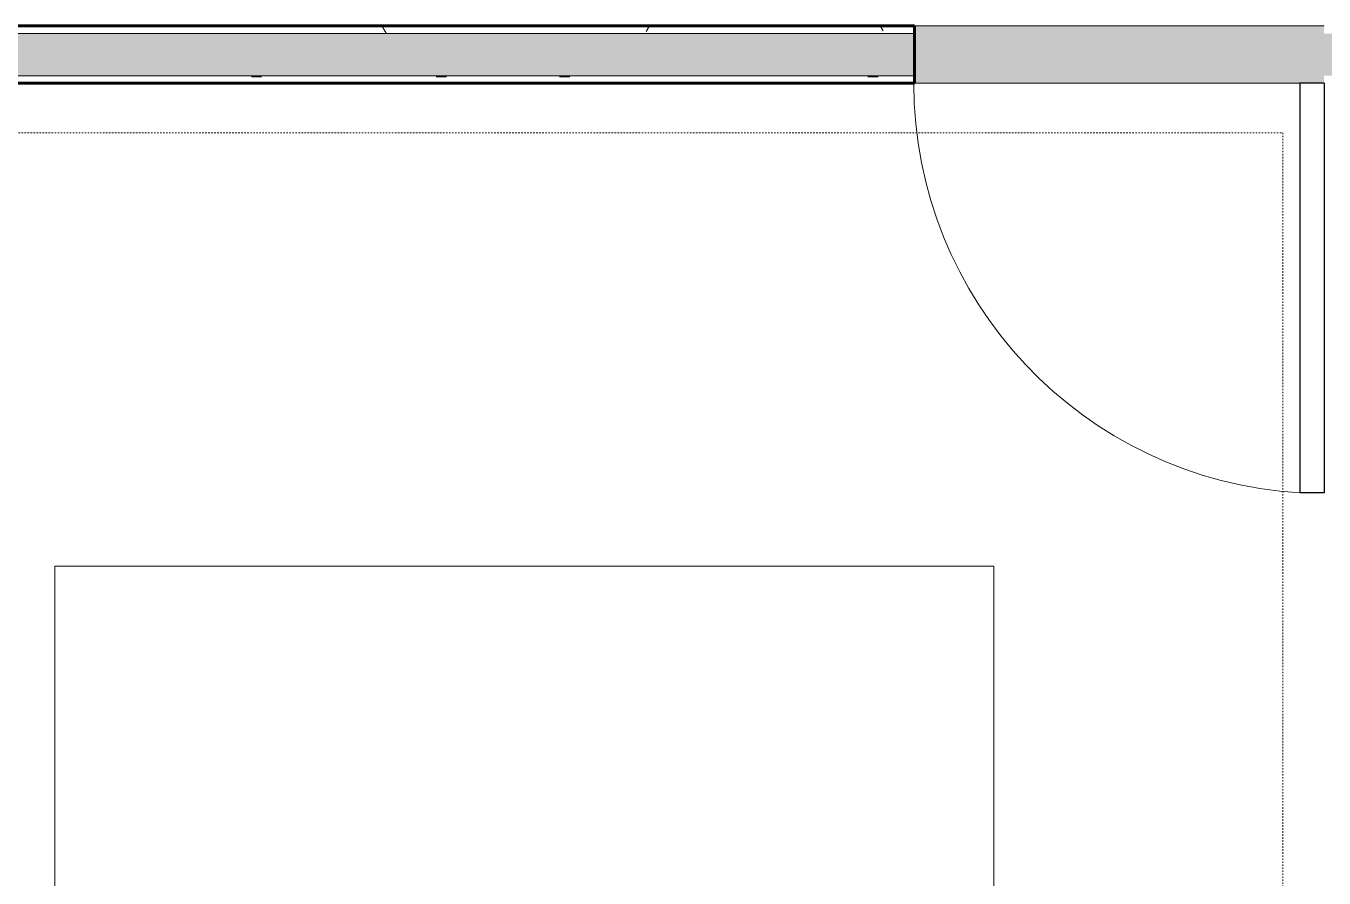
# Model space of a CAD drawing. Header units: inches. Extents: x -4169 to -1846, y 9706 to 12377.
# Drawn here: x -3756.3 to -3648.5, y 10895.4 to 10966.2 of the extents above; entities that cross this region are included whole.
import ezdxf

# ---------------------------------------------------------------- set-up
doc = ezdxf.new("R2010")
doc.units = ezdxf.units.IN
doc.header["$MEASUREMENT"] = 0
doc.linetypes.add('Dash', pattern=[0.25, 0.125, -0.125])
for name, color, linetype, lineweight in [('0-1', 7, 'Continuous', 5), ('0-2', 10, 'Continuous', 18), ('A-DOOR-1', 7, 'Continuous', 9), ('A-DOOR-2', 50, 'Continuous', 30), ('A-WALL-1', 8, 'Continuous', 5), ('A-WALL-4', 250, 'Continuous', 60), ('A-WALL-5', 10, 'Continuous', 18), ('A-WALL-PATT-1', 7, 'Continuous', 9), ('A-WALL-PATT-2', 253, 'Continuous', 9), ('I-FURN-1', 7, 'Continuous', 9), ('I-FURN-HDLN-1', 7, 'Dash', 9)]:
    doc.layers.add(name, color=color, linetype=linetype, lineweight=lineweight)
pattern_1 = [(0, (0, 0), (20.48, 5.12), [0.845, -14.515, 0.845, -14.515, -81.92]), (0, (0, 0), (20.48, 5.12), [-30.72, 0.845, -29.875, 0.845, -14.515, -35.84]), (0, (0, 0), (20.48, 5.12), [-76.8, 0.845, -9.395, 0.845, -24.755]), (120, (7.68, 2.56), (-14.67405, 15.1762003), [0.845, -14.515, 0.845, -14.515, -81.92]), (120, (7.68, 2.56), (-14.67405, 15.1762003), [-30.72, 0.845, -29.875, 0.845, -14.515, -35.84]), (120, (7.68, 2.56), (-14.67405, 15.1762003), [-76.8, 0.845, -9.395, 0.845, -24.755]), (240, (10.24, 12.8), (-5.80595, -20.2962003), [0.845, -14.515, 0.845, -14.515, -81.92]), (240, (10.24, 12.8), (-5.80595, -20.2962003), [-30.72, 0.845, -29.875, 0.845, -14.515, -35.84]), (240, (10.24, 12.8), (-5.80595, -20.2962003), [-76.8, 0.845, -9.395, 0.845, -24.755])]

# ---------------------------------------------------------------- blocks, each defined once
blk = doc.blocks.new('SWING - SINGLE - FLUSH - 2-10 x 6-8 - PRIVACY-2632540-ENLARGED RCP - 1ST FLOOR PLAN')
at = {"layer": 'A-DOOR-1'}
blk.add_arc((17, -2.37), 34.07, 180, 266.6343, dxfattribs=at)
at = {"layer": 'A-DOOR-2'}
for p, q in [((15, -2.37), (15, -36.38)), ((17, -2.37), (15, -2.37)), ((17, -2.37), (17, -36.38)), ((17, -36.38), (15, -36.38))]:
    blk.add_line(p, q, dxfattribs=at)
blk = doc.blocks.new('Bed-Standard - King 78_ x 80_-1379907-ENLARGED RCP - 1ST FLOOR PLAN')
at = {"layer": 'I-FURN-1'}
for p, q in [((-28.31, 41.8), (49.69, 41.8)), ((-28.31, -38.2), (-28.31, 41.8)), ((49.69, 41.8), (49.69, -38.2))]:
    blk.add_line(p, q, dxfattribs=at)
at = {"layer": 'I-FURN-HDLN-1'}
for p, q in [((-64.31, 77.8), (73.69, 77.8)), ((73.69, 77.8), (73.69, -38.2))]:
    blk.add_line(p, q, dxfattribs=at)
blk = doc.blocks.new('CTR - 1st Phase - Unit Layouts_rvt-1-ENLARGED RCP - 1ST FLOOR PLAN')
at = {"layer": 'A-WALL-1'}
blk.add_hatch(color=256, dxfattribs=at).paths.add_polyline_path([(-3666.78, 10961.42), (-3648.5, 10961.42), (-3648.5, 10966.17), (-3682.5, 10966.17), (-3682.5, 10961.42), (-3675.92, 10961.42)], flags=0)
at = {"layer": 'A-WALL-PATT-1'}
h = blk.add_hatch(dxfattribs=at)
h.set_pattern_fill('FP_1', color=256, style=0, pattern_type=2)
h.set_pattern_definition(pattern_1)
h.paths.add_polyline_path([(-3641.12, 10965.54), (-3641.12, 10966.17), (-3648.5, 10966.17), (-3648.5, 10965.54), (-3641.75, 10965.54)], flags=0)
h.paths.add_polyline_path([(-3818.73, 10965.54), (-3682.5, 10965.54), (-3682.5, 10966.17), (-3823.82, 10966.17), (-3823.82, 10965.54)], flags=0)
h = blk.add_hatch(dxfattribs=at)
h.set_pattern_fill('FP_1', color=256, style=0, pattern_type=2)
h.set_pattern_definition(pattern_1)
h.paths.add_polyline_path([(-3648.5, 10961.42), (-3645.25, 10961.42), (-3645.25, 10962.04), (-3648.5, 10962.04)], flags=0)
h.paths.add_polyline_path([(-3682.5, 10961.42), (-3682.5, 10962.04), (-3823.82, 10962.04), (-3823.82, 10961.42), (-3753.92, 10961.42)], flags=0)
at = {"layer": 'A-WALL-PATT-2'}
h = blk.add_hatch(dxfattribs=at)
h.set_pattern_fill('FP_2', color=256, style=0, pattern_type=2)
h.set_pattern_definition([(161.57, (0.32, 0.32), (-2.560496185, -0.000537386), [0, -18.214, 2.022, 0]), (18.43, (-0.32, 0.32), (-2.560496185, 0.000537386), [0, -18.214, 2.022, 0]), (108.43, (0.32, 0.32), (1.27922091, -6.400876726), [6.07, -14.166]), (71.57, (-0.32, 0.32), (1.27922091, 6.400876726), [6.07, -14.166])])
h.paths.add_polyline_path([(-3645.87, 10962.04), (-3641.75, 10962.04), (-3641.75, 10965.54), (-3648.5, 10965.54), (-3648.5, 10962.04)], flags=0)
h.paths.add_polyline_path([(-3682.5, 10962.04), (-3682.5, 10965.54), (-3823.82, 10965.54), (-3823.82, 10962.04), (-3753.92, 10962.04)], flags=0)
at = {"layer": 'A-WALL-4'}
for p, q in [((-3823.82, 10966.17), (-3682.5, 10966.17)), ((-3682.5, 10966.17), (-3682.5, 10961.42)), ((-3682.5, 10961.42), (-3823.82, 10961.42))]:
    blk.add_line(p, q, dxfattribs=at)
at = {"layer": 'A-WALL-5'}
for p, q in [((-3648.5, 10966.17), (-3682.5, 10966.17)), ((-3823.82, 10965.54), (-3682.5, 10965.54)), ((-3823.82, 10962.04), (-3682.5, 10962.04)), ((-3682.5, 10961.42), (-3648.5, 10961.42))]:
    blk.add_line(p, q, dxfattribs=at)
at = {"layer": '0-2'}
for name, p in [('SWING - SINGLE - FLUSH - 2-10 x 6-8 - PRIVACY-2632540-ENLARGED RCP - 1ST FLOOR PLAN', (-3665.5, 10963.79)), ('Bed-Standard - King 78_ x 80_-1379907-ENLARGED RCP - 1ST FLOOR PLAN', (-3725.61, 10879.5))]:
    blk.add_blockref(name, p, dxfattribs=at)

msp = doc.modelspace()

# ---------------------------------------------------------------- block references
at = {"layer": '0-1'}
msp.add_blockref('CTR - 1st Phase - Unit Layouts_rvt-1-ENLARGED RCP - 1ST FLOOR PLAN', (0, 0), dxfattribs=at)

doc.saveas('drawing.dxf')
